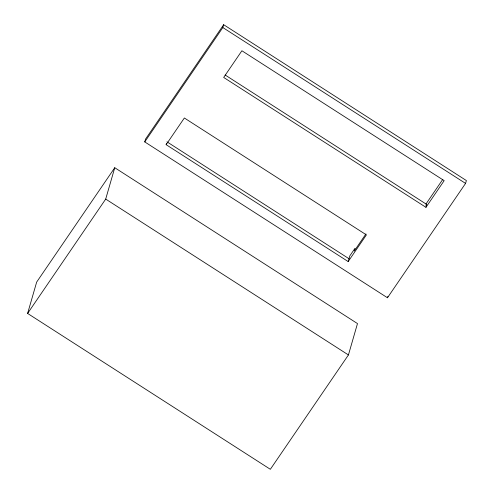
<?xml version="1.0" encoding="UTF-8"?>
<svg xmlns="http://www.w3.org/2000/svg" width="494" height="494" viewBox="0 0 494 494"><rect width="100%" height="100%" fill="white"/><g stroke="black" fill="none" stroke-linecap="round" stroke-linejoin="round"><path stroke-width="0.74" d="M27.615 313.437L36.667 282.074L114.756 167.719L357.483 323.576L348.431 354.945L270.342 469.3L27.615 313.437L105.704 199.082L114.756 167.719M144.748 141.908L145.569 139.055L223.659 24.7L466.385 180.563L465.564 183.41L387.475 297.765L144.748 141.908L222.837 27.553L223.659 24.7M166.132 144.674L184.355 117.992L366.4 234.885L348.184 261.567L166.132 144.674L166.546 143.248M348.184 261.567L349.826 255.867L355.032 248.241L354.21 251.094L365.924 233.94M387.475 297.765L387.889 296.344M425.958 207.326L444.174 180.643L241.899 50.759L223.683 77.447L425.958 207.326L426.779 204.479L225.153 75.008M425.865 204.164L442.785 179.39M425.914 205.745L426.779 204.479M222.837 27.553L465.564 183.41M166.96 141.821L349.005 258.72M105.704 199.082L348.431 354.945"/></g></svg>
